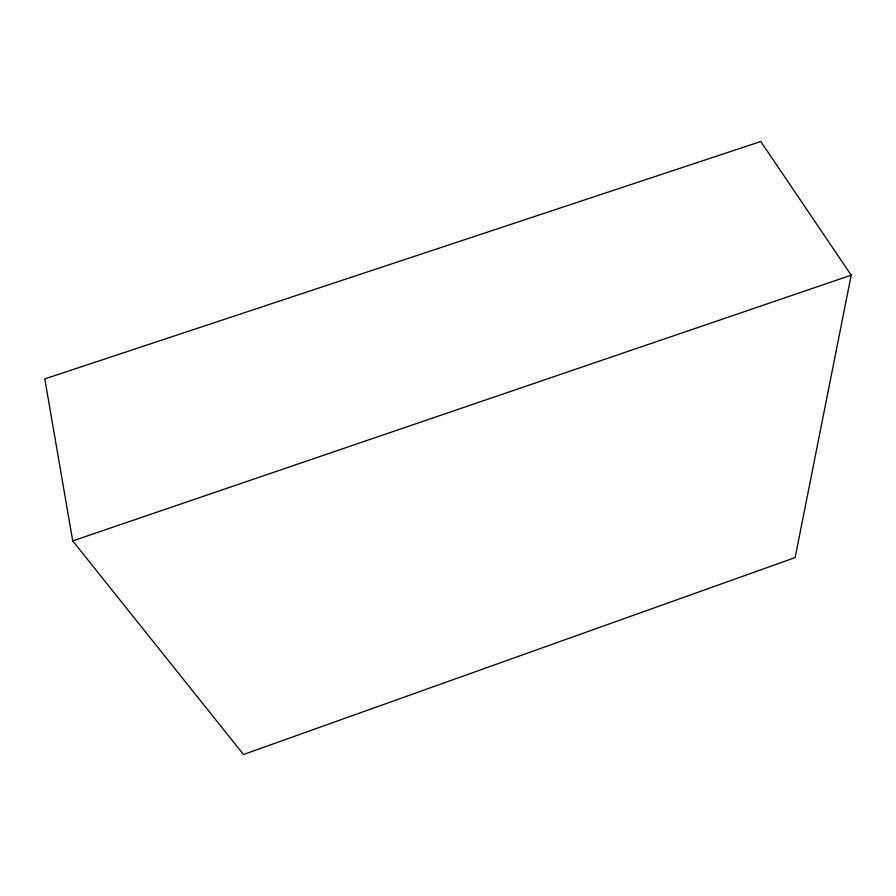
<?xml version="1.0" encoding="UTF-8"?>
<svg xmlns="http://www.w3.org/2000/svg" width="896" height="896" viewBox="0 0 896 896"><rect width="100%" height="100%" fill="white"/><g stroke="black" fill="none" stroke-linecap="round" stroke-linejoin="round"><path stroke-width="1.34" d="M851.2 275.184L795.122 557.581L243.51 754.499L72.722 540.904L44.8 378.896L760.794 141.501L851.2 275.184L72.722 540.904"/></g></svg>
